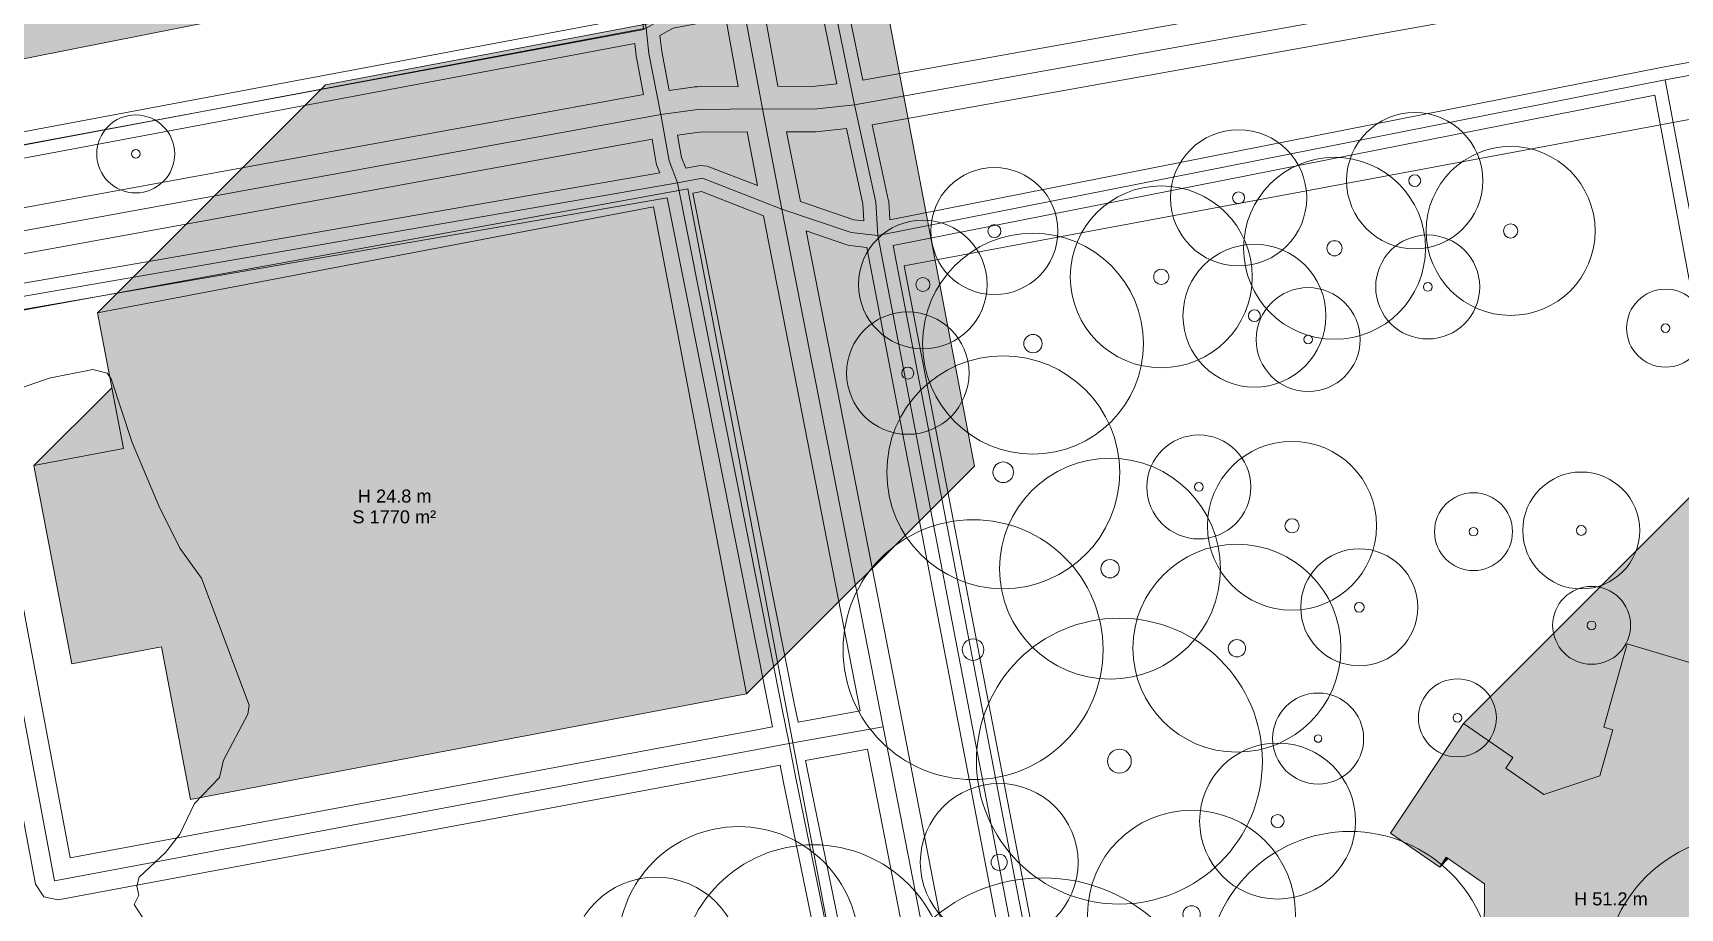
# Model space of a CAD drawing. Header units: metres. Extents: x -8 to 1190, y -11 to 1223.
# Drawn here: x 890 to 1016.7, y 904.9 to 972.3 of the extents above; entities that cross this region are included whole.
import ezdxf

# ---------------------------------------------------------------- set-up
doc = ezdxf.new("R2010")
doc.units = ezdxf.units.M
doc.header["$MEASUREMENT"] = 0
for name, color, linetype, lineweight, true_color in [('TPX_BUILDING_AREAS_TEXT', 7, 'CONTINUOUS', 0, 0x000000), ('TPX_BUILDING_HEIGHTS_TEXT', 7, 'CONTINUOUS', 0, 0x000000), ('TPX_BUILDINGS', 7, 'CONTINUOUS', 0, 0x000000), ('TPX_BUILDINGS_HATCH', 7, 'CONTINUOUS', 0, 0xf0f0f0), ('TPX_BUILDINGS_SHADOWS_HATCH', 7, 'CONTINUOUS', 0, 0x000000), ('TPX_BUILDINGS_SHADOWS_OUTLINES', 7, 'CONTINUOUS', 0, 0x000000), ('TPX_CADASTRES', 7, 'CONTINUOUS', 0, 0x646464), ('TPX_CONTOUR_LINES_5M', 7, 'CONTINUOUS', 0, 0x969696), ('TPX_ROADS_AXES', 7, 'CONTINUOUS', 0, 0x323232), ('TPX_ROADS_CONTOURS', 7, 'CONTINUOUS', 0, 0x646464), ('TPX_VEGETATION_TREES_INDIVIDUAL', 7, 'CONTINUOUS', 0, 0x136734)]:
    doc.layers.add(name, color=color, linetype=linetype, lineweight=lineweight, true_color=true_color)
doc.styles.add('TPX_TEXTE', font='arial.ttf')

# ---------------------------------------------------------------- blocks, each defined once
blk = doc.blocks.new('TREETR006_CR070')
at = {"layer": 'TPX_VEGETATION_TREES_INDIVIDUAL'}
for radius in [7, 0.583]:
    blk.add_circle((0, 0, 0.04), radius, dxfattribs=at)
blk = doc.blocks.new('TREETR003_CR030')
at = {"layer": 'TPX_VEGETATION_TREES_INDIVIDUAL'}
for radius in [3, 0.333]:
    blk.add_circle((0, 0, 0.04), radius, dxfattribs=at)
blk = doc.blocks.new('TREETR005_CR065')
at = {"layer": 'TPX_VEGETATION_TREES_INDIVIDUAL'}
for radius in [6.5, 0.542]:
    blk.add_circle((0, 0, 0.04), radius, dxfattribs=at)
blk = doc.blocks.new('TREETR011_CR130')
at = {"layer": 'TPX_VEGETATION_TREES_INDIVIDUAL'}
for radius in [13, 1.08]:
    blk.add_circle((0, 0, 0.04), radius, dxfattribs=at)
blk = doc.blocks.new('TREETR007_CR085')
at = {"layer": 'TPX_VEGETATION_TREES_INDIVIDUAL'}
for radius in [8.5, 0.708]:
    blk.add_circle((0, 0, 0.04), radius, dxfattribs=at)
blk = doc.blocks.new('TREETR003_CR035')
at = {"layer": 'TPX_VEGETATION_TREES_INDIVIDUAL'}
for radius in [3.5, 0.292]:
    blk.add_circle((0, 0, 0.04), radius, dxfattribs=at)
blk = doc.blocks.new('TREETR008_CR066')
at = {"layer": 'TPX_VEGETATION_TREES_INDIVIDUAL'}
for radius in [6.55, 0.792]:
    blk.add_circle((0, 0, 0.04), radius, dxfattribs=at)
blk = doc.blocks.new('TREETR004_CR045')
at = {"layer": 'TPX_VEGETATION_TREES_INDIVIDUAL'}
for radius in [4.5, 0.375]:
    blk.add_circle((0, 0, 0.04), radius, dxfattribs=at)
blk = doc.blocks.new('TREETR005_CR052')
at = {"layer": 'TPX_VEGETATION_TREES_INDIVIDUAL'}
for radius in [5.24, 0.458]:
    blk.add_circle((0, 0, 0.04), radius, dxfattribs=at)
blk = doc.blocks.new('TREETR005_CR060')
at = {"layer": 'TPX_VEGETATION_TREES_INDIVIDUAL'}
for radius in [6, 0.5]:
    blk.add_circle((0, 0, 0.04), radius, dxfattribs=at)
blk = doc.blocks.new('TREETR011_CR093')
at = {"layer": 'TPX_VEGETATION_TREES_INDIVIDUAL'}
for radius in [9.27, 1.1]:
    blk.add_circle((0, 0, 0.04), radius, dxfattribs=at)
blk = doc.blocks.new('TREETR005_CR050')
at = {"layer": 'TPX_VEGETATION_TREES_INDIVIDUAL'}
for radius in [4.95, 0.542]:
    blk.add_circle((0, 0, 0.04), radius, dxfattribs=at)
blk = doc.blocks.new('TREETR005_CR055')
at = {"layer": 'TPX_VEGETATION_TREES_INDIVIDUAL'}
for radius in [5.5, 0.458]:
    blk.add_circle((0, 0, 0.04), radius, dxfattribs=at)
blk = doc.blocks.new('TREETR003_CR040')
at = {"layer": 'TPX_VEGETATION_TREES_INDIVIDUAL'}
for radius in [4, 0.333]:
    blk.add_circle((0, 0, 0.04), radius, dxfattribs=at)
blk = doc.blocks.new('TREETR005_CR047')
at = {"layer": 'TPX_VEGETATION_TREES_INDIVIDUAL'}
for radius in [4.71, 0.458]:
    blk.add_circle((0, 0, 0.04), radius, dxfattribs=at)
blk = doc.blocks.new('TREETR005_CR049')
at = {"layer": 'TPX_VEGETATION_TREES_INDIVIDUAL'}
for radius in [4.89, 0.5]:
    blk.add_circle((0, 0, 0.04), radius, dxfattribs=at)
blk = doc.blocks.new('TREETR007_CR080')
at = {"layer": 'TPX_VEGETATION_TREES_INDIVIDUAL'}
for radius in [8, 0.667]:
    blk.add_circle((0, 0, 0.04), radius, dxfattribs=at)
blk = doc.blocks.new('TREETR009_CR110')
at = {"layer": 'TPX_VEGETATION_TREES_INDIVIDUAL'}
for radius in [11, 0.917]:
    blk.add_circle((0, 0, 0.04), radius, dxfattribs=at)
blk = doc.blocks.new('TREETR008_CR090')
at = {"layer": 'TPX_VEGETATION_TREES_INDIVIDUAL'}
for radius in [8.96, 0.792]:
    blk.add_circle((0, 0, 0.04), radius, dxfattribs=at)
blk = doc.blocks.new('TREETR012_CR103')
at = {"layer": 'TPX_VEGETATION_TREES_INDIVIDUAL'}
for radius in [10.33, 1.23]:
    blk.add_circle((0, 0, 0.04), radius, dxfattribs=at)
blk = doc.blocks.new('TREETR008_CR100')
at = {"layer": 'TPX_VEGETATION_TREES_INDIVIDUAL'}
for radius in [10, 0.833]:
    blk.add_circle((0, 0, 0.04), radius, dxfattribs=at)
blk = doc.blocks.new('TREETR006_CR061')
at = {"layer": 'TPX_VEGETATION_TREES_INDIVIDUAL'}
for radius in [6.07, 0.625]:
    blk.add_circle((0, 0, 0.04), radius, dxfattribs=at)

msp = doc.modelspace()

# ---------------------------------------------------------------- hatches: boundary and pattern name
at = {"layer": 'TPX_BUILDINGS_HATCH'}
for points in [[(903.58, 995.39), (848.97, 984.5), (853.24, 963.16), (929.49, 978.31), (919.34, 1029.13), (897.68, 1024.82), (903.58, 995.39)], [(896.94, 940.3), (890.05, 938.99), (892.97, 923.74), (899.85, 925.05), (902.09, 913.3), (944.87, 921.42), (937.71, 958.9), (894.94, 950.76), (896.94, 940.3)], [(998.69, 900.7), (993.33, 896.44), (998.93, 889.22), (1004.28, 893.48), (1004, 893.84), (1006.58, 895.89), (1011.09, 894.79), (1012.53, 890.99), (1010.99, 890.4), (1013.47, 883.84), (1023.1, 887.53), (1020.63, 894.08), (1020.03, 893.86), (1018.6, 897.67), (1020.79, 901.27), (1024.75, 901.37), (1024.78, 900.48), (1031.75, 900.68), (1031.39, 910.84), (1024.43, 910.64), (1024.46, 909.51), (1020.5, 909.4), (1018.08, 912.88), (1019.06, 916.41), (1019.5, 916.28), (1021.3, 922.69), (1012.63, 925.27), (1010.82, 918.86), (1011.51, 918.65), (1010.52, 915.13), (1006.22, 913.68), (1003.28, 915.71), (1003.82, 916.53), (1000.04, 919.14), (994.42, 910.71), (998.2, 908.09), (998.71, 908.86), (1001.65, 906.82), (1001.63, 902.27), (999.06, 900.23), (998.69, 900.7)]]:
    msp.add_hatch(color=256, dxfattribs=at).paths.add_polyline_path(points)
at = {"layer": 'TPX_BUILDINGS_SHADOWS_HATCH'}
for points in [[(912.47, 968.3), (894.94, 950.76), (937.71, 958.9), (944.87, 921.42), (962.41, 938.96), (955.25, 976.43), (912.47, 968.3)], [(1036.24, 955.35), (1000.04, 919.14), (1003.82, 916.53), (1003.28, 915.71), (1006.22, 913.68), (1010.52, 915.13), (1011.51, 918.65), (1010.82, 918.86), (1012.63, 925.27), (1021.3, 922.69), (1019.5, 916.28), (1019.06, 916.41), (1018.08, 912.88), (1020.5, 909.4), (1024.46, 909.51), (1024.43, 910.64), (1031.39, 910.84), (1031.75, 900.68), (1024.78, 900.48), (1024.75, 901.37), (1020.79, 901.27), (1018.6, 897.67), (1020.03, 893.86), (1020.63, 894.08), (1023.1, 887.53), (1059.31, 923.74), (1058.07, 927), (1062.73, 931.65), (1060.77, 932.12), (1062.34, 939.18), (1063.08, 939.01), (1063.89, 942.68), (1060.83, 946), (1059.68, 945.89), (1059.47, 945.68), (1058.19, 945.65), (1058.32, 945.77), (1057.43, 945.69), (1057.5, 944.96), (1050.3, 944.32), (1049.34, 954.58), (1056.53, 955.23), (1056.64, 954.05), (1060.05, 954.36), (1062.31, 958.37), (1061, 961.47), (1060.44, 961.22), (1059.11, 964.36), (1054.53, 959.78), (1048.83, 961.47), (1039.9, 952.54), (1040.03, 952.73), (1036.24, 955.35)], [(896.04, 944.98), (890.05, 938.99), (896.94, 940.3), (896.04, 944.98)], [(998.71, 908.86), (998.2, 908.09), (998.86, 908.75), (998.71, 908.86)]]:
    msp.add_hatch(color=256, dxfattribs=at).paths.add_polyline_path(points)

# ---------------------------------------------------------------- linework, layer by layer
at = {"layer": 'TPX_BUILDINGS', "elevation": 0.04}
for points in [[(903.58, 995.39), (848.97, 984.5), (853.24, 963.16), (929.49, 978.31), (919.34, 1029.13), (897.68, 1024.82)], [(896.94, 940.3), (890.05, 938.99), (892.97, 923.74), (899.85, 925.05), (902.09, 913.3), (944.87, 921.42), (937.71, 958.9), (894.94, 950.76)]]:
    msp.add_lwpolyline(points, close=True, dxfattribs=at)
msp.add_lwpolyline([(1021.3, 922.69), (1012.63, 925.27), (1010.82, 918.86), (1011.51, 918.65), (1010.52, 915.13), (1006.22, 913.68), (1003.28, 915.71), (1003.82, 916.53), (1000.04, 919.14), (994.42, 910.71), (998.2, 908.09), (998.71, 908.86), (1001.65, 906.82), (1001.63, 902.27)], dxfattribs=at)
at = {"layer": 'TPX_BUILDINGS_SHADOWS_OUTLINES', "elevation": 0.04}
for points in [[(912.47, 968.3), (894.94, 950.76), (937.71, 958.9), (944.87, 921.42), (962.41, 938.96), (955.25, 976.43)], [(896.04, 944.98), (890.05, 938.99), (896.94, 940.3)], [(998.71, 908.86), (998.2, 908.09), (998.86, 908.75)]]:
    msp.add_lwpolyline(points, close=True, dxfattribs=at)
msp.add_lwpolyline([(1036.24, 955.35), (1000.04, 919.14), (1003.82, 916.53), (1003.28, 915.71), (1006.22, 913.68), (1010.52, 915.13), (1011.51, 918.65), (1010.82, 918.86), (1012.63, 925.27), (1021.3, 922.69)], dxfattribs=at)
at = {"layer": 'TPX_CADASTRES', "elevation": 0.02}
for points in [[(920.98, 1057.47), (772.63, 1029.64), (788.67, 945.01), (936.98, 972.55)], [(1092.93, 979.73), (957, 954.37), (974.64, 862.99), (1005.73, 868.85), (1041.91, 875.68), (1054.26, 814.59), (1121.42, 830.46)], [(940.35, 960.29), (877.97, 948.91), (888.98, 890.87), (951.36, 902.25)]]:
    msp.add_lwpolyline(points, close=True, dxfattribs=at)
at = {"layer": 'TPX_CONTOUR_LINES_5M', "elevation": 0.05}
for points in [[(894.57, 946.38), (891.22, 945.73), (889.1, 944.97)], [(898.67, 903.84), (897.75, 905.23), (898.11, 905.93), (897.96, 906.62), (898.15, 907.32), (900.16, 909.21), (901.28, 910.64), (902.39, 912.99), (904.32, 914.99), (904.63, 916.32), (906.51, 919.87), (906.6, 920.57), (902.94, 930.33), (901.28, 932.65), (899.65, 935.9), (897.6, 940.78), (896, 945.66), (895.69, 946.11), (894.57, 946.38)]]:
    msp.add_lwpolyline(points, dxfattribs=at)
at = {"layer": 'TPX_ROADS_AXES', "elevation": 0.03}
for points in [[(972.58, 864.81), (972.2, 866.79), (971.52, 870.27), (971.12, 872.4), (969.3, 882.19), (954.98, 956.71), (954.81, 959.27), (953.19, 966.76), (951.71, 973.9), (951.16, 975.23), (935.37, 1061.86), (935.13, 1063.99), (934.58, 1067.35), (933.72, 1072.64), (933.4, 1074.26), (920.39, 1137.99), (920.09, 1139.27), (919.09, 1142.77), (917.76, 1147.43)], [(927.31, 1066.02), (928.51, 1059.7), (944.56, 974.69), (946.09, 966.45)], [(719.45, 1021.28), (757.5, 1028.06), (759.38, 1027.99), (764.93, 1029.13), (770.99, 1030.36), (772.73, 1030.77), (920.7, 1058.33), (937.14, 972.65), (937.36, 970.71), (938.27, 966.01), (938.91, 962.45), (939.56, 960.75), (947.62, 920.25), (948.15, 917.61), (948.67, 914.95), (954.52, 886.41), (955.94, 879.48), (956.37, 877.01), (956.31, 875.83), (957.71, 874.9)], [(1184.57, 1018.41), (1112.76, 1004.93), (1109.4, 1004.87), (1107.47, 1004.99), (1102.75, 1004.02), (1097.22, 1002.88), (1095.61, 1002.37), (951.16, 975.23), (949.13, 975.54), (944.56, 974.69), (938.89, 973.63), (937.14, 972.65), (840.86, 954.58), (822.64, 951.22), (797.09, 946.87), (787.87, 945.31), (785.21, 944.83)], [(1104.65, 994.03), (1093.76, 991.96), (953.19, 966.76), (950.04, 966.43), (946.09, 966.45)], [(787.57, 931.85), (790.37, 932.38), (806.15, 935.99), (862.73, 947.16), (883.36, 951.01), (939.56, 960.75), (941.49, 961.11), (947.6, 958.74), (952.91, 956.92), (954.98, 956.71), (1015.55, 968.67), (1092.51, 982.75), (1095.17, 983.2), (1099.82, 984.01), (1103.15, 984.59), (1105.57, 985.01), (1107.13, 985.28), (1111.05, 985.97), (1114.64, 986.58)], [(1015.55, 968.67), (1021.06, 939.17), (1040.41, 920.36), (1042.48, 902.65), (1049.66, 897.09)], [(946.09, 966.45), (941.13, 966.4), (938.27, 966.01), (882.47, 955.83), (842.04, 948.31), (823.8, 944.87), (789.18, 938.65), (782.14, 937.1)], [(965.05, 870.21), (962.79, 880.81), (955.39, 918.9), (947.6, 958.74), (946.09, 966.45)], [(882.47, 955.83), (883.36, 951.01), (883.84, 948.66), (884.19, 946.76), (891.64, 907.05), (944.03, 916.83), (945.69, 917.14), (948.15, 917.61), (955.39, 918.9)]]:
    msp.add_lwpolyline(points, dxfattribs=at)
at = {"layer": 'TPX_ROADS_CONTOURS', "elevation": 0.03}
for points in [[(952.55, 974.48), (1094.61, 1001.17), (1094.62, 1000.73), (1093.09, 993.62), (953.82, 968.65), (952.69, 974.1), (952.63, 974.28)], [(954.54, 965.22), (1092.3, 989.92), (1091.27, 985.05), (1091.25, 984.72), (1091.4, 983.57), (1015.37, 969.66), (1015.36, 969.65), (955.9, 957.91), (955.81, 959.34), (955.78, 959.48)], [(946.22, 973.98), (949.15, 974.52), (950.45, 974.33), (950.75, 973.61), (951.83, 968.38), (949.96, 968.18), (947.29, 968.2)], [(938.21, 972.1), (939.24, 972.67), (943.27, 973.43), (944.24, 968.18), (941.11, 968.15), (940.9, 968.13), (938.93, 967.87), (938.35, 970.86)], [(842.52, 953.87), (936.27, 971.47), (936.38, 970.52), (936.95, 967.55), (882.16, 957.55), (843.19, 950.3)], [(956.15, 955.92), (1014.75, 967.5), (1020.07, 938.98), (1020.36, 938.45), (1039.46, 919.89), (1041.49, 902.53), (1041.87, 901.85), (1048.3, 896.88), (1041.47, 886.97), (971.92, 873.58), (970.28, 882.38)], [(939.57, 964.42), (941.26, 964.65), (944.91, 964.69), (945.72, 960.55), (941.85, 962.04), (941.31, 962.09), (940.19, 961.88), (939.88, 962.71)], [(947.96, 964.69), (950.03, 964.68), (950.23, 964.69), (952.56, 964.93), (953.81, 959.13), (953.9, 957.83), (953.12, 957.91), (949.02, 959.31)], [(884.26, 954.38), (937.6, 964.11), (937.93, 962.27), (937.98, 962.09), (938.19, 961.52), (884.66, 952.25)], [(885.04, 950.29), (938.77, 959.59), (946.64, 920.06), (946.87, 918.89), (945.41, 918.62), (943.75, 918.3), (892.84, 908.8), (885.66, 947.04), (885.31, 948.96)], [(940.73, 959.95), (941.4, 960.08), (946.18, 958.22), (953.62, 920.11), (948.84, 919.25), (948.6, 920.45)], [(949.46, 957.05), (952.58, 955.98), (952.81, 955.93), (954.14, 955.79), (968.13, 882.97), (966.67, 882.66), (964.06, 882.1), (956.86, 919.19)], [(949.42, 916.31), (954.19, 917.16), (961.13, 881.48), (957.54, 880.72), (956.73, 880.6), (949.65, 915.14)]]:
    msp.add_lwpolyline(points, close=True, dxfattribs=at)
for points in [[(935.96, 973.45), (841.78, 955.77)], [(882.71, 946.49), (890.17, 906.77), (890.8, 905.81), (891.92, 905.58), (944.3, 915.36), (945.97, 915.67), (947.46, 915.95), (947.69, 914.74), (953.3, 887.38)]]:
    msp.add_lwpolyline(points, dxfattribs=at)

# ---------------------------------------------------------------- block references
at = {"layer": 'TPX_VEGETATION_TREES_INDIVIDUAL'}
for name, p in [('TREETR003_CR030', (897.88, 962.98, 0.04)), ('TREETR005_CR052', (996.28, 960.92, 0.04)), ('TREETR005_CR052', (982.73, 959.6, 0.04)), ('TREETR005_CR065', (1003.66, 957.05, 0.04)), ('TREETR005_CR049', (963.94, 957.04, 0.04)), ('TREETR006_CR070', (990.11, 955.72, 0.04)), ('TREETR006_CR070', (976.78, 953.52, 0.04)), ('TREETR005_CR050', (958.44, 952.93, 0.04)), ('TREETR007_CR085', (966.91, 948.38, 0.04)), ('TREETR005_CR055', (983.95, 950.53, 0.04)), ('TREETR003_CR040', (997.28, 952.74, 0.04)), ('TREETR003_CR040', (988.08, 948.69, 0.04)), ('TREETR003_CR030', (1015.58, 949.57, 0.04)), ('TREETR005_CR047', (957.28, 946.11, 0.04)), ('TREETR008_CR090', (964.62, 938.48, 0.04)), ('TREETR003_CR040', (979.67, 937.35, 0.04)), ('TREETR005_CR065', (986.84, 934.36, 0.04)), ('TREETR007_CR085', (972.84, 931.06, 0.04)), ('TREETR004_CR045', (1009.09, 934, 0.04)), ('TREETR003_CR030', (1000.8, 933.91, 0.04)), ('TREETR008_CR100', (962.3, 924.83, 0.04)), ('TREETR007_CR080', (982.6, 924.94, 0.04)), ('TREETR004_CR045', (992.01, 928.09, 0.04)), ('TREETR003_CR030', (1009.89, 926.7, 0.04)), ('TREETR009_CR110', (973.56, 916.25, 0.04)), ('TREETR003_CR030', (999.56, 919.58, 0.04)), ('TREETR003_CR035', (988.85, 917.99, 0.04)), ('TREETR005_CR060', (985.73, 911.64, 0.04)), ('TREETR006_CR061', (964.31, 908.46, 0.04)), ('TREETR007_CR080', (979.11, 904.46, 0.04)), ('TREETR011_CR093', (944.26, 901.94, 0.04)), ('TREETR009_CR110', (991.29, 899.84, 0.04)), ('TREETR009_CR110', (1021.84, 899.56, 0.04)), ('TREETR012_CR103', (950.02, 899.48, 0.04)), ('TREETR008_CR066', (937.9, 900.77, 0.04)), ('TREETR011_CR130', (967.66, 894.27, 0.04))]:
    msp.add_blockref(name, p, dxfattribs=at)

# ---------------------------------------------------------------- texts
at = {"layer": 'TPX_BUILDING_AREAS_TEXT', "style": 'TPX_TEXTE'}
msp.add_text('S 1770 m²', height=1, dxfattribs=at).set_placement((914.55, 934.55, 0.05))
at = {"layer": 'TPX_BUILDING_HEIGHTS_TEXT', "style": 'TPX_TEXTE'}
for s, p in [('H 24.8 m', (914.97, 936.15, 0.05)), ('H 51.2 m', (1008.54, 905.15, 0.05))]:
    msp.add_text(s, height=1, dxfattribs=at).set_placement(p)

doc.saveas('drawing.dxf')
